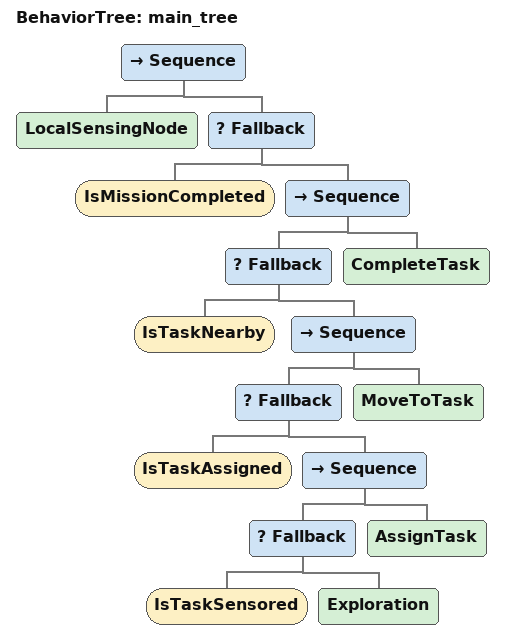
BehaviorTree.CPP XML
<?xml version="1.0" encoding="UTF-8"?>
<root BTCPP_format="4">
  <BehaviorTree ID="main_tree">
    <Sequence>
      <LocalSensingNode/>
      <Fallback>
        <IsMissionCompleted/>
        <Sequence>
          <Fallback>
            <IsTaskNearby/>
            <Sequence>
              <Fallback>
                <IsTaskAssigned/>
                <Sequence>
                  <Fallback>
                    <IsTaskSensored/>
                    <Exploration/>
                  </Fallback>
                  <AssignTask/>
                </Sequence>
              </Fallback>
              <MoveToTask/>
            </Sequence>
          </Fallback>
          <CompleteTask/>
        </Sequence>
      </Fallback>
    </Sequence>
  </BehaviorTree>

</root>
